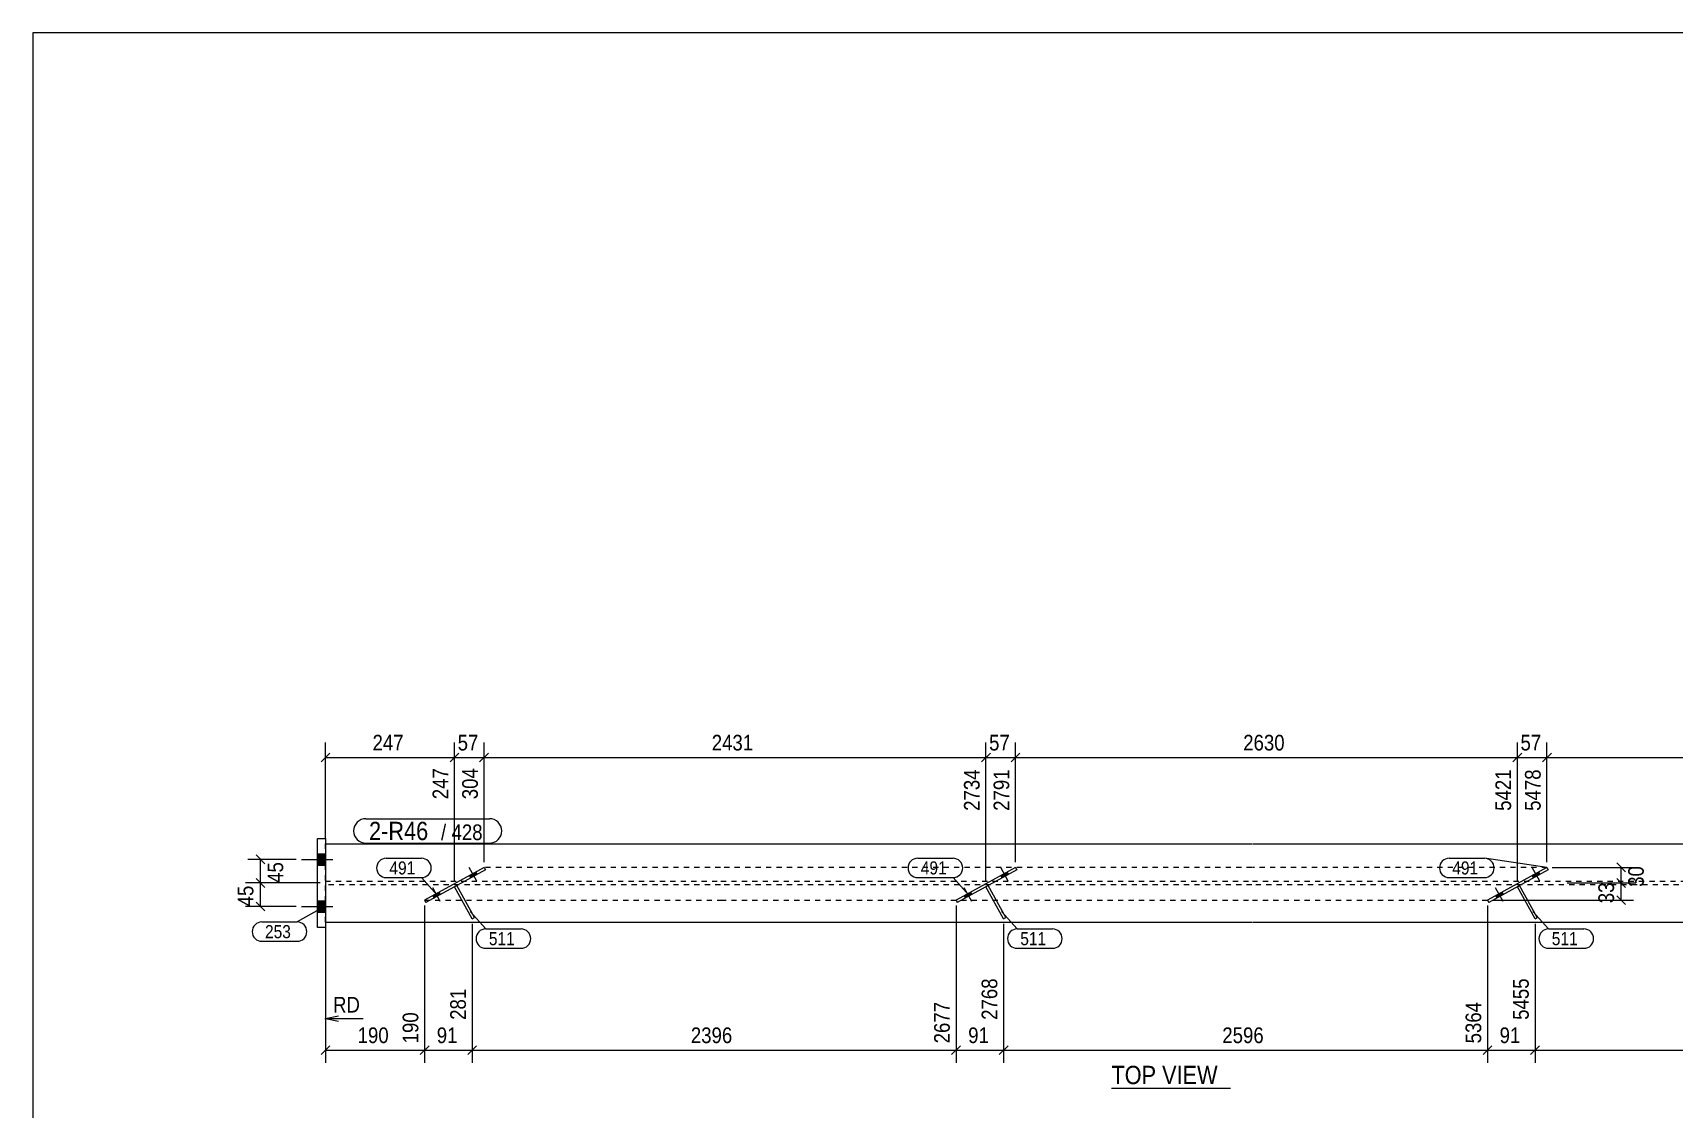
# Model space of a CAD drawing. Header units: millimetres. Extents: x 2 to 579, y 1 to 405.
# Drawn here: x 5 to 319.2, y 199 to 405 of the extents above; entities that cross this region are included whole.
import ezdxf

# ---------------------------------------------------------------- set-up
doc = ezdxf.new("R2010")
doc.units = ezdxf.units.MM
doc.linetypes.add('XKITLINE00', pattern=[0])
doc.linetypes.add('XKITLINE01', pattern=[4, 1, -1, 1, -1])
for name, color, linetype, lineweight in [('Bolt', 3, 'Continuous', 0), ('Dimensions', 7, 'Continuous', 0), ('DrawingSheet', 5, 'Continuous', 0), ('GraphicObject', 6, 'Continuous', 0), ('OtherObjectType', 7, 'Continuous', 0), ('Part', 2, 'Continuous', 0), ('PartMark', 7, 'Continuous', 0)]:
    doc.layers.add(name, color=color, linetype=linetype, lineweight=lineweight)
doc.styles.add('ARIAL', font='ARIAL.TTF')

# ---------------------------------------------------------------- blocks, each defined once
blk = doc.blocks.new('*A16')
at = {"layer": 'Bolt'}
for points in [[(61.01, 245.7), (59.51, 245.7), (59.51, 247.9), (61.01, 247.9)], [(61.01, 245.7), (59.51, 245.7), (59.51, 247.9), (61.01, 247.9)], [(61.01, 245.7), (59.51, 245.7), (59.51, 247.9), (61.01, 247.9)], [(61.01, 236.7), (59.51, 236.7), (59.51, 238.9), (61.01, 238.9)], [(61.01, 236.7), (59.51, 236.7), (59.51, 238.9), (61.01, 238.9)], [(61.01, 236.7), (59.51, 236.7), (59.51, 238.9), (61.01, 238.9)]]:
    blk.add_hatch(color=3, dxfattribs=at).paths.add_polyline_path(points, flags=17)
at = {"layer": 'Bolt', "color": 3, "linetype": 'XKITLINE00', "lineweight": 0}
for p, q in [((56.41, 246.8), (62.41, 246.8)), ((56.41, 246.8), (62.41, 246.8)), ((56.41, 246.8), (62.41, 246.8)), ((59.51, 247.9), (61.01, 247.9)), ((59.51, 247.9), (61.01, 247.9)), ((59.51, 247.9), (61.01, 247.9)), ((59.51, 245.7), (61.01, 245.7)), ((59.51, 245.7), (61.01, 245.7)), ((59.51, 245.7), (61.01, 245.7)), ((59.51, 238.9), (61.01, 238.9)), ((59.51, 238.9), (61.01, 238.9)), ((59.51, 238.9), (61.01, 238.9)), ((56.41, 237.8), (62.41, 237.8)), ((56.41, 237.8), (62.41, 237.8)), ((56.41, 237.8), (62.41, 237.8)), ((59.51, 236.7), (61.01, 236.7)), ((59.51, 236.7), (61.01, 236.7)), ((59.51, 236.7), (61.01, 236.7))]:
    blk.add_line(p, q, dxfattribs=at)
blk = doc.blocks.new('*A17')
at = {"layer": 'Bolt'}
for points in [[(89.8, 244.41), (90.04, 243.97), (88.82, 243.3), (88.57, 243.73)], [(89.8, 244.41), (90.04, 243.97), (88.82, 243.3), (88.57, 243.73)], [(82.8, 240.54), (83.04, 240.11), (81.81, 239.43), (81.57, 239.87)], [(82.8, 240.54), (83.04, 240.11), (81.81, 239.43), (81.57, 239.87)]]:
    blk.add_hatch(color=3, dxfattribs=at).paths.add_polyline_path(points, flags=17)
at = {"layer": 'Bolt', "color": 3, "linetype": 'XKITLINE00', "lineweight": 0}
for p, q in [((89.99, 242.62), (88.54, 245.24)), ((89.99, 242.62), (88.54, 245.24)), ((88.82, 243.3), (88.57, 243.73)), ((88.82, 243.3), (88.57, 243.73)), ((90.04, 243.97), (89.8, 244.41)), ((90.04, 243.97), (89.8, 244.41)), ((82.99, 238.75), (81.54, 241.38)), ((82.99, 238.75), (81.54, 241.38)), ((81.81, 239.43), (81.57, 239.87)), ((81.81, 239.43), (81.57, 239.87)), ((83.04, 240.11), (82.8, 240.54)), ((83.04, 240.11), (82.8, 240.54))]:
    blk.add_line(p, q, dxfattribs=at)
blk = doc.blocks.new('*A18')
at = {"layer": 'Bolt'}
for points in [[(191.52, 244.41), (191.77, 243.97), (190.54, 243.3), (190.3, 243.73)], [(191.52, 244.41), (191.77, 243.97), (190.54, 243.3), (190.3, 243.73)], [(184.52, 240.54), (184.76, 240.11), (183.54, 239.43), (183.29, 239.87)], [(184.52, 240.54), (184.76, 240.11), (183.54, 239.43), (183.29, 239.87)]]:
    blk.add_hatch(color=3, dxfattribs=at).paths.add_polyline_path(points, flags=17)
at = {"layer": 'Bolt', "color": 3, "linetype": 'XKITLINE00', "lineweight": 0}
for p, q in [((191.71, 242.62), (190.26, 245.24)), ((191.71, 242.62), (190.26, 245.24)), ((190.54, 243.3), (190.3, 243.73)), ((190.54, 243.3), (190.3, 243.73)), ((191.77, 243.97), (191.52, 244.41)), ((191.77, 243.97), (191.52, 244.41)), ((184.71, 238.75), (183.26, 241.38)), ((184.71, 238.75), (183.26, 241.38)), ((183.54, 239.43), (183.29, 239.87)), ((183.54, 239.43), (183.29, 239.87)), ((184.76, 240.11), (184.52, 240.54)), ((184.76, 240.11), (184.52, 240.54))]:
    blk.add_line(p, q, dxfattribs=at)
blk = doc.blocks.new('*A19')
at = {"layer": 'Bolt'}
for points in [[(293.25, 244.41), (293.49, 243.97), (292.26, 243.3), (292.02, 243.73)], [(293.25, 244.41), (293.49, 243.97), (292.26, 243.3), (292.02, 243.73)], [(286.24, 240.54), (286.48, 240.11), (285.26, 239.43), (285.02, 239.87)], [(286.24, 240.54), (286.48, 240.11), (285.26, 239.43), (285.02, 239.87)]]:
    blk.add_hatch(color=3, dxfattribs=at).paths.add_polyline_path(points, flags=17)
at = {"layer": 'Bolt', "color": 3, "linetype": 'XKITLINE00', "lineweight": 0}
for p, q in [((293.44, 242.62), (291.99, 245.24)), ((293.44, 242.62), (291.99, 245.24)), ((292.26, 243.3), (292.02, 243.73)), ((292.26, 243.3), (292.02, 243.73)), ((293.49, 243.97), (293.25, 244.41)), ((293.49, 243.97), (293.25, 244.41)), ((286.43, 238.75), (284.98, 241.38)), ((286.43, 238.75), (284.98, 241.38)), ((285.26, 239.43), (285.02, 239.87)), ((285.26, 239.43), (285.02, 239.87)), ((286.48, 240.11), (286.24, 240.54)), ((286.48, 240.11), (286.24, 240.54))]:
    blk.add_line(p, q, dxfattribs=at)
blk = doc.blocks.new('*A20')
at = {"layer": 'Part', "color": 2, "linetype": 'XKITLINE00', "lineweight": 0}
for p, q in [((61.01, 249.8), (136.62, 249.8)), ((136.72, 249.8), (238.34, 249.8)), ((238.44, 249.8), (340.07, 249.8)), ((61.01, 234.8), (136.62, 234.8)), ((136.72, 234.8), (238.34, 234.8)), ((238.44, 234.8), (340.07, 234.8))]:
    blk.add_line(p, q, dxfattribs=at)
at = {"layer": 'Part', "color": 7, "linetype": 'XKITLINE01', "lineweight": 0}
for p, q in [((61.01, 234.8), (61.01, 249.8)), ((61.01, 242.62), (136.62, 242.62)), ((136.62, 241.97), (61.01, 241.97)), ((136.72, 242.62), (238.34, 242.62)), ((238.34, 241.97), (136.72, 241.97)), ((238.44, 242.62), (340.07, 242.62)), ((340.07, 241.97), (238.44, 241.97))]:
    blk.add_line(p, q, dxfattribs=at)
blk = doc.blocks.new('*A22')
at = {"layer": 'Part', "color": 2, "linetype": 'XKITLINE00', "lineweight": 0}
for p, q in [((59.51, 250.8), (61.01, 250.8)), ((59.51, 233.8), (59.51, 250.8)), ((61.01, 250.8), (61.01, 233.8)), ((61.01, 233.8), (59.51, 233.8))]:
    blk.add_line(p, q, dxfattribs=at)
blk = doc.blocks.new('*A23')
at = {"layer": 'Part', "color": 2, "linetype": 'XKITLINE00', "lineweight": 0}
for p, q in [((91.38, 245.28), (79.99, 239)), ((91.38, 245.28), (91.62, 244.84)), ((91.62, 244.84), (80.24, 238.56)), ((79.99, 239), (80.24, 238.56))]:
    blk.add_line(p, q, dxfattribs=at)
blk = doc.blocks.new('*A24')
at = {"layer": 'Part', "color": 7, "linetype": 'XKITLINE01', "lineweight": 0}
blk.add_line((85.71, 241.58), (86.15, 241.82), dxfattribs=at)
at = {"layer": 'Part', "color": 2, "linetype": 'XKITLINE00', "lineweight": 0}
for p, q in [((89.09, 235.45), (85.71, 241.58)), ((89.53, 235.69), (86.15, 241.82)), ((89.09, 235.45), (89.53, 235.69))]:
    blk.add_line(p, q, dxfattribs=at)
blk = doc.blocks.new('*A25')
at = {"layer": 'Part', "color": 2, "linetype": 'XKITLINE00', "lineweight": 0}
for p, q in [((193.1, 245.28), (181.72, 239)), ((193.1, 245.28), (193.34, 244.84)), ((193.34, 244.84), (181.96, 238.56)), ((181.72, 239), (181.96, 238.56))]:
    blk.add_line(p, q, dxfattribs=at)
blk = doc.blocks.new('*A26')
at = {"layer": 'Part', "color": 7, "linetype": 'XKITLINE01', "lineweight": 0}
blk.add_line((187.43, 241.58), (187.87, 241.82), dxfattribs=at)
at = {"layer": 'Part', "color": 2, "linetype": 'XKITLINE00', "lineweight": 0}
for p, q in [((190.81, 235.45), (187.43, 241.58)), ((191.25, 235.69), (187.87, 241.82)), ((190.81, 235.45), (191.25, 235.69))]:
    blk.add_line(p, q, dxfattribs=at)
blk = doc.blocks.new('*A27')
at = {"layer": 'Part', "color": 2, "linetype": 'XKITLINE00', "lineweight": 0}
for p, q in [((294.82, 245.28), (283.44, 239)), ((294.82, 245.28), (295.07, 244.84)), ((295.07, 244.84), (283.68, 238.56)), ((283.44, 239), (283.68, 238.56))]:
    blk.add_line(p, q, dxfattribs=at)
blk = doc.blocks.new('*A28')
at = {"layer": 'Part', "color": 7, "linetype": 'XKITLINE01', "lineweight": 0}
blk.add_line((289.16, 241.58), (289.59, 241.82), dxfattribs=at)
at = {"layer": 'Part', "color": 2, "linetype": 'XKITLINE00', "lineweight": 0}
for p, q in [((292.54, 235.45), (289.16, 241.58)), ((292.98, 235.69), (289.59, 241.82)), ((292.54, 235.45), (292.98, 235.69))]:
    blk.add_line(p, q, dxfattribs=at)
blk = doc.blocks.new('*A29')
at = {"layer": 'GraphicObject', "color": 1, "linetype": 'XKITLINE01', "lineweight": 0}
for p, q in [((136.62, 245.28), (91.38, 245.28)), ((238.34, 245.28), (136.72, 245.28)), ((294.82, 245.28), (238.44, 245.28))]:
    blk.add_line(p, q, dxfattribs=at)
blk = doc.blocks.new('*A30')
at = {"layer": 'GraphicObject', "color": 1, "linetype": 'XKITLINE01', "lineweight": 0}
for p, q in [((79.99, 239), (136.62, 239)), ((136.72, 239), (238.34, 239)), ((238.44, 239), (283.44, 239))]:
    blk.add_line(p, q, dxfattribs=at)
blk = doc.blocks.new('*A31')
at = {"layer": 'DrawingSheet', "color": 5, "linetype": 'XKITLINE00', "lineweight": 0}
for p, q in [((579, 405), (5, 405)), ((5, 405), (5, 5))]:
    blk.add_line(p, q, dxfattribs=at)
blk = doc.blocks.new('*A68')
at = {"layer": 'Dimensions', "color": 7, "linetype": 'XKITLINE00', "lineweight": 0}
for p, q in [((298.72, 242.3), (311.41, 242.3)), ((308.17, 243.15), (309.86, 241.45)), ((309.01, 239), (309.01, 242.3)), ((284.44, 239), (311.41, 239)), ((308.17, 239.85), (309.86, 238.15))]:
    blk.add_line(p, q, dxfattribs=at)
at = {"layer": 'Dimensions', "color": 3}
for p in [(309.01, 242.3), (309.01, 239)]:
    blk.add_point(p, dxfattribs=at)
at = {"layer": 'Dimensions', "color": 3, "style": 'ARIAL', "width": 0.85}
blk.add_text('33', height=3, rotation=90.0002, dxfattribs=at).set_placement((307.66, 238.42))
blk = doc.blocks.new('*A69')
at = {"layer": 'Dimensions', "color": 7, "linetype": 'XKITLINE00', "lineweight": 0}
for p, q in [((295.82, 245.28), (311.86, 245.28)), ((308.17, 246.13), (309.86, 244.43)), ((309.01, 242.3), (309.01, 245.28)), ((298.72, 242.3), (311.86, 242.3)), ((308.17, 243.15), (309.86, 241.45))]:
    blk.add_line(p, q, dxfattribs=at)
at = {"layer": 'Dimensions', "color": 3}
for p in [(309.01, 245.28), (309.01, 242.3)]:
    blk.add_point(p, dxfattribs=at)
at = {"layer": 'Dimensions', "color": 3, "style": 'ARIAL', "width": 0.85}
blk.add_text('30', height=3, rotation=90.0002, dxfattribs=at).set_placement((313.36, 241.56))
blk = doc.blocks.new('*A70')
at = {"layer": 'Dimensions', "color": 7, "linetype": 'XKITLINE00', "lineweight": 0}
for p, q in [((61.86, 267.15), (60.17, 265.45)), ((61.01, 250.8), (61.01, 269.15)), ((86.56, 267.15), (84.86, 265.45)), ((85.71, 242.58), (85.71, 269.15)), ((61.01, 266.3), (85.71, 266.3))]:
    blk.add_line(p, q, dxfattribs=at)
at = {"layer": 'Dimensions', "color": 3}
for p in [(61.01, 266.3), (85.71, 266.3)]:
    blk.add_point(p, dxfattribs=at)
at = {"layer": 'Dimensions', "color": 3, "style": 'ARIAL', "width": 0.85}
blk.add_text('247', height=3, dxfattribs=at).set_placement((70.02, 267.65))
blk.add_text('247', height=3, rotation=90.0002, dxfattribs=at).set_placement((84.51, 258.32))
blk = doc.blocks.new('*A71')
at = {"layer": 'Dimensions', "color": 7, "linetype": 'XKITLINE00', "lineweight": 0}
for p, q in [((86.56, 267.15), (84.86, 265.45)), ((85.71, 242.58), (85.71, 269.15)), ((92.23, 267.15), (90.53, 265.45)), ((91.38, 246.28), (91.38, 269.15)), ((85.71, 266.3), (91.38, 266.3))]:
    blk.add_line(p, q, dxfattribs=at)
at = {"layer": 'Dimensions', "color": 3}
for p in [(85.71, 266.3), (91.38, 266.3)]:
    blk.add_point(p, dxfattribs=at)
at = {"layer": 'Dimensions', "color": 3, "style": 'ARIAL', "width": 0.85}
blk.add_text('57', height=3, dxfattribs=at).set_placement((86.32, 267.65))
blk.add_text('304', height=3, rotation=90.0002, dxfattribs=at).set_placement((90.18, 258.32))
blk = doc.blocks.new('*A72')
at = {"layer": 'Dimensions', "color": 7, "linetype": 'XKITLINE00', "lineweight": 0}
for p, q in [((92.23, 267.15), (90.53, 265.45)), ((91.38, 246.28), (91.38, 269.15)), ((188.28, 267.15), (186.58, 265.45)), ((187.43, 242.58), (187.43, 269.15)), ((91.38, 266.3), (187.43, 266.3))]:
    blk.add_line(p, q, dxfattribs=at)
at = {"layer": 'Dimensions', "color": 3}
for p in [(91.38, 266.3), (187.43, 266.3)]:
    blk.add_point(p, dxfattribs=at)
at = {"layer": 'Dimensions', "color": 3, "style": 'ARIAL', "width": 0.85}
blk.add_text('2431', height=3, dxfattribs=at).set_placement((134.95, 267.65))
blk.add_text('2734', height=3, rotation=90.0002, dxfattribs=at).set_placement((186.23, 256.1))
blk = doc.blocks.new('*A73')
at = {"layer": 'Dimensions', "color": 7, "linetype": 'XKITLINE00', "lineweight": 0}
for p, q in [((188.28, 267.15), (186.58, 265.45)), ((187.43, 242.58), (187.43, 269.15)), ((193.95, 267.15), (192.25, 265.45)), ((193.1, 246.28), (193.1, 269.15)), ((187.43, 266.3), (193.1, 266.3))]:
    blk.add_line(p, q, dxfattribs=at)
at = {"layer": 'Dimensions', "color": 3}
for p in [(187.43, 266.3), (193.1, 266.3)]:
    blk.add_point(p, dxfattribs=at)
at = {"layer": 'Dimensions', "color": 3, "style": 'ARIAL', "width": 0.85}
blk.add_text('57', height=3, dxfattribs=at).set_placement((188.04, 267.65))
blk.add_text('2791', height=3, rotation=90.0002, dxfattribs=at).set_placement((191.9, 256.1))
blk = doc.blocks.new('*A74')
at = {"layer": 'Dimensions', "color": 7, "linetype": 'XKITLINE00', "lineweight": 0}
for p, q in [((193.95, 267.15), (192.25, 265.45)), ((193.1, 246.28), (193.1, 269.15)), ((290, 267.15), (288.31, 265.45)), ((289.16, 242.58), (289.16, 269.15)), ((193.1, 266.3), (289.16, 266.3))]:
    blk.add_line(p, q, dxfattribs=at)
at = {"layer": 'Dimensions', "color": 3}
for p in [(193.1, 266.3), (289.16, 266.3)]:
    blk.add_point(p, dxfattribs=at)
at = {"layer": 'Dimensions', "color": 3, "style": 'ARIAL', "width": 0.85}
blk.add_text('2630', height=3, dxfattribs=at).set_placement((236.68, 267.65))
blk.add_text('5421', height=3, rotation=90.0002, dxfattribs=at).set_placement((287.96, 256.1))
blk = doc.blocks.new('*A75')
at = {"layer": 'Dimensions', "color": 7, "linetype": 'XKITLINE00', "lineweight": 0}
for p, q in [((290, 267.15), (288.31, 265.45)), ((289.16, 242.58), (289.16, 269.15)), ((295.67, 267.15), (293.98, 265.45)), ((294.82, 246.28), (294.82, 269.15)), ((289.16, 266.3), (294.82, 266.3))]:
    blk.add_line(p, q, dxfattribs=at)
at = {"layer": 'Dimensions', "color": 3}
for p in [(289.16, 266.3), (294.82, 266.3)]:
    blk.add_point(p, dxfattribs=at)
at = {"layer": 'Dimensions', "color": 3, "style": 'ARIAL', "width": 0.85}
blk.add_text('57', height=3, dxfattribs=at).set_placement((289.76, 267.65))
blk.add_text('5478', height=3, rotation=90.0002, dxfattribs=at).set_placement((293.62, 256.1))
blk = doc.blocks.new('*A76')
at = {"layer": 'Dimensions', "color": 7, "linetype": 'XKITLINE00', "lineweight": 0}
for p, q in [((295.67, 267.15), (293.98, 265.45)), ((294.82, 246.28), (294.82, 269.15)), ((387.31, 267.15), (385.62, 265.45)), ((386.47, 250.8), (386.47, 269.15)), ((294.82, 266.3), (386.47, 266.3))]:
    blk.add_line(p, q, dxfattribs=at)
at = {"layer": 'Dimensions', "color": 3}
for p in [(294.82, 266.3), (386.47, 266.3)]:
    blk.add_point(p, dxfattribs=at)
at = {"layer": 'Dimensions', "color": 3, "style": 'ARIAL', "width": 0.85}
blk.add_text('2113', height=3, dxfattribs=at).set_placement((336.19, 267.65))
blk.add_text('7592', height=3, rotation=90.0002, dxfattribs=at).set_placement((385.27, 256.1))
blk = doc.blocks.new('*A77')
at = {"layer": 'Dimensions', "color": 7, "linetype": 'XKITLINE00', "lineweight": 0}
for p, q in [((79.99, 238), (79.99, 207.9)), ((61.01, 233.8), (61.01, 207.9)), ((61.01, 233.8), (61.01, 213.9)), ((63.51, 216.8), (61.01, 216.3)), ((63.51, 215.8), (61.01, 216.3)), ((68.24, 216.3), (61.01, 216.3)), ((61.86, 211.15), (60.17, 209.45)), ((80.84, 211.15), (79.15, 209.45)), ((61.01, 210.3), (79.99, 210.3))]:
    blk.add_line(p, q, dxfattribs=at)
at = {"layer": 'Dimensions', "color": 7}
blk.add_point((61.01, 216.3), dxfattribs=at)
at = {"layer": 'Dimensions', "color": 3}
for p in [(61.01, 210.3), (79.99, 210.3)]:
    blk.add_point(p, dxfattribs=at)
at = {"layer": 'Dimensions', "color": 3, "style": 'ARIAL', "width": 0.85}
for s, p in [('RD', (62.46, 217.5)), ('190', (67.17, 211.65))]:
    blk.add_text(s, height=3, dxfattribs=at).set_placement(p)
blk.add_text('190', height=3, rotation=90.0002, dxfattribs=at).set_placement((78.79, 211.6))
blk = doc.blocks.new('*A78')
at = {"layer": 'Dimensions', "color": 7, "linetype": 'XKITLINE00', "lineweight": 0}
for p, q in [((79.99, 238), (79.99, 207.9)), ((89.09, 234.45), (89.09, 207.9)), ((80.84, 211.15), (79.15, 209.45)), ((89.94, 211.15), (88.24, 209.45)), ((79.99, 210.3), (89.09, 210.3))]:
    blk.add_line(p, q, dxfattribs=at)
at = {"layer": 'Dimensions', "color": 3}
for p in [(79.99, 210.3), (89.09, 210.3)]:
    blk.add_point(p, dxfattribs=at)
at = {"layer": 'Dimensions', "color": 3, "style": 'ARIAL', "width": 0.85}
blk.add_text('281', height=3, rotation=90.0002, dxfattribs=at).set_placement((87.89, 216.1))
blk.add_text('91', height=3, dxfattribs=at).set_placement((82.32, 211.65))
blk = doc.blocks.new('*A79')
at = {"layer": 'Dimensions', "color": 7, "linetype": 'XKITLINE00', "lineweight": 0}
for p, q in [((181.72, 238), (181.72, 207.9)), ((89.09, 234.45), (89.09, 207.9)), ((89.94, 211.15), (88.24, 209.45)), ((182.57, 211.15), (180.87, 209.45)), ((89.09, 210.3), (181.72, 210.3))]:
    blk.add_line(p, q, dxfattribs=at)
at = {"layer": 'Dimensions', "color": 3}
for p in [(89.09, 210.3), (181.72, 210.3)]:
    blk.add_point(p, dxfattribs=at)
at = {"layer": 'Dimensions', "color": 3, "style": 'ARIAL', "width": 0.85}
blk.add_text('2677', height=3, rotation=90.0002, dxfattribs=at).set_placement((180.52, 211.6))
blk.add_text('2396', height=3, dxfattribs=at).set_placement((130.95, 211.65))
blk = doc.blocks.new('*A80')
at = {"layer": 'Dimensions', "color": 7, "linetype": 'XKITLINE00', "lineweight": 0}
for p, q in [((181.72, 238), (181.72, 207.9)), ((190.81, 234.45), (190.81, 207.9)), ((182.57, 211.15), (180.87, 209.45)), ((191.66, 211.15), (189.97, 209.45)), ((181.72, 210.3), (190.81, 210.3))]:
    blk.add_line(p, q, dxfattribs=at)
at = {"layer": 'Dimensions', "color": 3}
for p in [(181.72, 210.3), (190.81, 210.3)]:
    blk.add_point(p, dxfattribs=at)
at = {"layer": 'Dimensions', "color": 3, "style": 'ARIAL', "width": 0.85}
blk.add_text('2768', height=3, rotation=90.0002, dxfattribs=at).set_placement((189.61, 216.1))
blk.add_text('91', height=3, dxfattribs=at).set_placement((184.04, 211.65))
blk = doc.blocks.new('*A81')
at = {"layer": 'Dimensions', "color": 7, "linetype": 'XKITLINE00', "lineweight": 0}
for p, q in [((283.44, 238), (283.44, 207.9)), ((190.81, 234.45), (190.81, 207.9)), ((191.66, 211.15), (189.97, 209.45)), ((284.29, 211.15), (282.59, 209.45)), ((190.81, 210.3), (283.44, 210.3))]:
    blk.add_line(p, q, dxfattribs=at)
at = {"layer": 'Dimensions', "color": 3}
for p in [(190.81, 210.3), (283.44, 210.3)]:
    blk.add_point(p, dxfattribs=at)
at = {"layer": 'Dimensions', "color": 3, "style": 'ARIAL', "width": 0.85}
blk.add_text('5364', height=3, rotation=90.0002, dxfattribs=at).set_placement((282.24, 211.6))
blk.add_text('2596', height=3, dxfattribs=at).set_placement((232.68, 211.65))
blk = doc.blocks.new('*A82')
at = {"layer": 'Dimensions', "color": 7, "linetype": 'XKITLINE00', "lineweight": 0}
for p, q in [((283.44, 238), (283.44, 207.9)), ((292.54, 234.45), (292.54, 207.9)), ((284.29, 211.15), (282.59, 209.45)), ((293.39, 211.15), (291.69, 209.45)), ((283.44, 210.3), (292.54, 210.3))]:
    blk.add_line(p, q, dxfattribs=at)
at = {"layer": 'Dimensions', "color": 3}
for p in [(283.44, 210.3), (292.54, 210.3)]:
    blk.add_point(p, dxfattribs=at)
at = {"layer": 'Dimensions', "color": 3, "style": 'ARIAL', "width": 0.85}
blk.add_text('5455', height=3, rotation=90.0002, dxfattribs=at).set_placement((291.34, 216.1))
blk.add_text('91', height=3, dxfattribs=at).set_placement((285.76, 211.65))
blk = doc.blocks.new('*A83')
at = {"layer": 'Dimensions', "color": 7, "linetype": 'XKITLINE00', "lineweight": 0}
for p, q in [((292.54, 234.45), (292.54, 207.9)), ((386.47, 233.8), (386.47, 207.9)), ((293.39, 211.15), (291.69, 209.45)), ((387.31, 211.15), (385.62, 209.45)), ((292.54, 210.3), (386.47, 210.3))]:
    blk.add_line(p, q, dxfattribs=at)
at = {"layer": 'Dimensions', "color": 3}
for p in [(292.54, 210.3), (386.47, 210.3)]:
    blk.add_point(p, dxfattribs=at)
at = {"layer": 'Dimensions', "color": 3, "style": 'ARIAL', "width": 0.85}
blk.add_text('7592', height=3, rotation=90.0002, dxfattribs=at).set_placement((385.27, 211.6))
blk.add_text('2136', height=3, dxfattribs=at).set_placement((335.05, 211.65))
blk = doc.blocks.new('*A84')
at = {"layer": 'Dimensions', "color": 7, "linetype": 'XKITLINE00', "lineweight": 0}
for p, q in [((60.01, 242.3), (45.72, 242.3)), ((47.72, 243.15), (49.42, 241.45)), ((48.57, 237.8), (48.57, 242.3)), ((55.41, 237.8), (45.72, 237.8)), ((47.72, 238.65), (49.42, 236.95))]:
    blk.add_line(p, q, dxfattribs=at)
at = {"layer": 'Dimensions', "color": 3}
for p in [(48.57, 242.3), (48.57, 237.8)]:
    blk.add_point(p, dxfattribs=at)
at = {"layer": 'Dimensions', "color": 3, "style": 'ARIAL', "width": 0.85}
blk.add_text('45', height=3, rotation=90.0002, dxfattribs=at).set_placement((47.22, 237.82))
blk = doc.blocks.new('*A85')
at = {"layer": 'Dimensions', "color": 7, "linetype": 'XKITLINE00', "lineweight": 0}
for p, q in [((55.41, 246.8), (46.17, 246.8)), ((47.72, 247.65), (49.42, 245.95)), ((48.57, 242.3), (48.57, 246.8)), ((60.01, 242.3), (46.17, 242.3)), ((47.72, 243.15), (49.42, 241.45))]:
    blk.add_line(p, q, dxfattribs=at)
at = {"layer": 'Dimensions', "color": 3}
for p in [(48.57, 246.8), (48.57, 242.3)]:
    blk.add_point(p, dxfattribs=at)
at = {"layer": 'Dimensions', "color": 3, "style": 'ARIAL', "width": 0.85}
blk.add_text('45', height=3, rotation=90.0002, dxfattribs=at).set_placement((52.92, 242.32))
blk = doc.blocks.new('*A88')
at = {"layer": 'PartMark', "color": 7, "linetype": 'XKITLINE00', "lineweight": 0}
for p, q in [((292.14, 236.83), (295.14, 233.49)), ((295.14, 233.49), (301.9, 233.49)), ((295.14, 229.79), (301.9, 229.79))]:
    blk.add_line(p, q, dxfattribs=at)
for centre, start, end in [((295.14, 231.64), 90, 270), ((301.9, 231.64), 270, 90)]:
    blk.add_arc(centre, 1.85, start, end, dxfattribs=at)
at = {"layer": 'PartMark', "color": 3, "style": 'ARIAL', "width": 0.85}
blk.add_text('511', height=2.5, dxfattribs=at).set_placement((295.74, 230.39))
blk = doc.blocks.new('*A89')
at = {"layer": 'PartMark', "color": 7, "linetype": 'XKITLINE00', "lineweight": 0}
for p, q in [((276.1, 247.02), (282.86, 247.02)), ((294.82, 245.28), (282.86, 247.02)), ((276.1, 243.32), (282.86, 243.32))]:
    blk.add_line(p, q, dxfattribs=at)
for centre, start, end in [((276.1, 245.17), 90, 270), ((282.86, 245.17), 270, 90)]:
    blk.add_arc(centre, 1.85, start, end, dxfattribs=at)
at = {"layer": 'PartMark', "color": 3, "style": 'ARIAL', "width": 0.85}
blk.add_text('491', height=2.5, dxfattribs=at).set_placement((276.7, 243.92))
blk = doc.blocks.new('*A90')
at = {"layer": 'PartMark', "color": 7, "linetype": 'XKITLINE00', "lineweight": 0}
for p, q in [((190.41, 236.83), (193.41, 233.49)), ((193.41, 233.49), (200.18, 233.49)), ((193.41, 229.79), (200.18, 229.79))]:
    blk.add_line(p, q, dxfattribs=at)
for centre, start, end in [((193.41, 231.64), 90, 270), ((200.18, 231.64), 270, 90)]:
    blk.add_arc(centre, 1.85, start, end, dxfattribs=at)
at = {"layer": 'PartMark', "color": 3, "style": 'ARIAL', "width": 0.85}
blk.add_text('511', height=2.5, dxfattribs=at).set_placement((194.01, 230.39))
blk = doc.blocks.new('*A91')
at = {"layer": 'PartMark', "color": 7, "linetype": 'XKITLINE00', "lineweight": 0}
for p, q in [((174.37, 247.02), (181.14, 247.02)), ((174.37, 243.32), (181.14, 243.32)), ((184.14, 239.97), (181.14, 243.32))]:
    blk.add_line(p, q, dxfattribs=at)
for centre, start, end in [((174.37, 245.17), 90, 270), ((181.14, 245.17), 270, 90)]:
    blk.add_arc(centre, 1.85, start, end, dxfattribs=at)
at = {"layer": 'PartMark', "color": 3, "style": 'ARIAL', "width": 0.85}
blk.add_text('491', height=2.5, dxfattribs=at).set_placement((174.97, 243.92))
blk = doc.blocks.new('*A92')
at = {"layer": 'PartMark', "color": 7, "linetype": 'XKITLINE00', "lineweight": 0}
for p, q in [((88.69, 236.83), (91.69, 233.49)), ((91.69, 233.49), (98.45, 233.49)), ((91.69, 229.79), (98.45, 229.79))]:
    blk.add_line(p, q, dxfattribs=at)
for centre, start, end in [((91.69, 231.64), 90, 270), ((98.45, 231.64), 270, 90)]:
    blk.add_arc(centre, 1.85, start, end, dxfattribs=at)
at = {"layer": 'PartMark', "color": 3, "style": 'ARIAL', "width": 0.85}
blk.add_text('511', height=2.5, dxfattribs=at).set_placement((92.29, 230.39))
blk = doc.blocks.new('*A93')
at = {"layer": 'PartMark', "color": 7, "linetype": 'XKITLINE00', "lineweight": 0}
for p, q in [((72.65, 247.02), (79.41, 247.02)), ((72.65, 243.32), (79.41, 243.32)), ((82.41, 239.97), (79.41, 243.32))]:
    blk.add_line(p, q, dxfattribs=at)
for centre, start, end in [((72.65, 245.17), 90, 270), ((79.41, 245.17), 270, 90)]:
    blk.add_arc(centre, 1.85, start, end, dxfattribs=at)
at = {"layer": 'PartMark', "color": 3, "style": 'ARIAL', "width": 0.85}
blk.add_text('491', height=2.5, dxfattribs=at).set_placement((73.25, 243.92))
blk = doc.blocks.new('*A94')
at = {"layer": 'PartMark', "color": 7, "linetype": 'XKITLINE00', "lineweight": 0}
for p, q in [((59.84, 237.23), (55.6, 234.83)), ((48.84, 234.83), (55.6, 234.83)), ((48.84, 231.13), (55.6, 231.13))]:
    blk.add_line(p, q, dxfattribs=at)
for centre, start, end in [((48.84, 232.98), 90, 270), ((55.6, 232.98), 270, 90)]:
    blk.add_arc(centre, 1.85, start, end, dxfattribs=at)
at = {"layer": 'PartMark', "color": 3, "style": 'ARIAL', "width": 0.85}
blk.add_text('253', height=2.5, dxfattribs=at).set_placement((49.44, 231.73))
blk = doc.blocks.new('*A96')
at = {"layer": 'PartMark', "color": 7, "linetype": 'XKITLINE00', "lineweight": 0}
for p, q in [((68.76, 254.6), (92.41, 254.6)), ((68.76, 249.9), (92.41, 249.9))]:
    blk.add_line(p, q, dxfattribs=at)
for centre, start, end in [((68.76, 252.25), 90, 270), ((92.41, 252.25), 270, 90)]:
    blk.add_arc(centre, 2.35, start, end, dxfattribs=at)
at = {"layer": 'PartMark', "color": 1, "style": 'ARIAL', "width": 0.85}
blk.add_text('2-R46', height=3.5, dxfattribs=at).set_placement((69.36, 250.5))
at = {"layer": 'PartMark', "color": 3, "style": 'ARIAL', "width": 0.85}
for s, p in [('/', (83.13, 250.5)), ('428', (85.14, 250.5))]:
    blk.add_text(s, height=3, dxfattribs=at).set_placement(p)
blk = doc.blocks.new('*A97')
at = {"layer": 'OtherObjectType', "color": 7, "linetype": 'XKITLINE00', "lineweight": 0}
blk.add_line((211.46, 203.05), (234.28, 203.05), dxfattribs=at)
at = {"layer": 'OtherObjectType', "color": 7, "style": 'ARIAL', "width": 0.85}
blk.add_text('TOP VIEW', height=3.5, dxfattribs=at).set_placement((211.46, 203.8))

msp = doc.modelspace()

# ---------------------------------------------------------------- block references
at = {"lineweight": 0}
for name in ['*A31', '*A70', '*A71', '*A72', '*A73', '*A74', '*A75', '*A76', '*A96', '*A22', '*A85', '*A16', '*A93', '*A23', '*A17', '*A29', '*A91', '*A25', '*A18', '*A89', '*A27', '*A19', '*A69', '*A84', '*A68', '*A30', '*A24', '*A26', '*A28', '*A94', '*A77', '*A78', '*A79', '*A92', '*A80', '*A81', '*A90', '*A82', '*A88', '*A83', '*A97']:
    msp.add_blockref(name, (0, 0), dxfattribs=at)
at = {"layer": 'Part', "lineweight": 0}
msp.add_blockref('*A20', (0, 0), dxfattribs=at)

doc.saveas('drawing.dxf')
